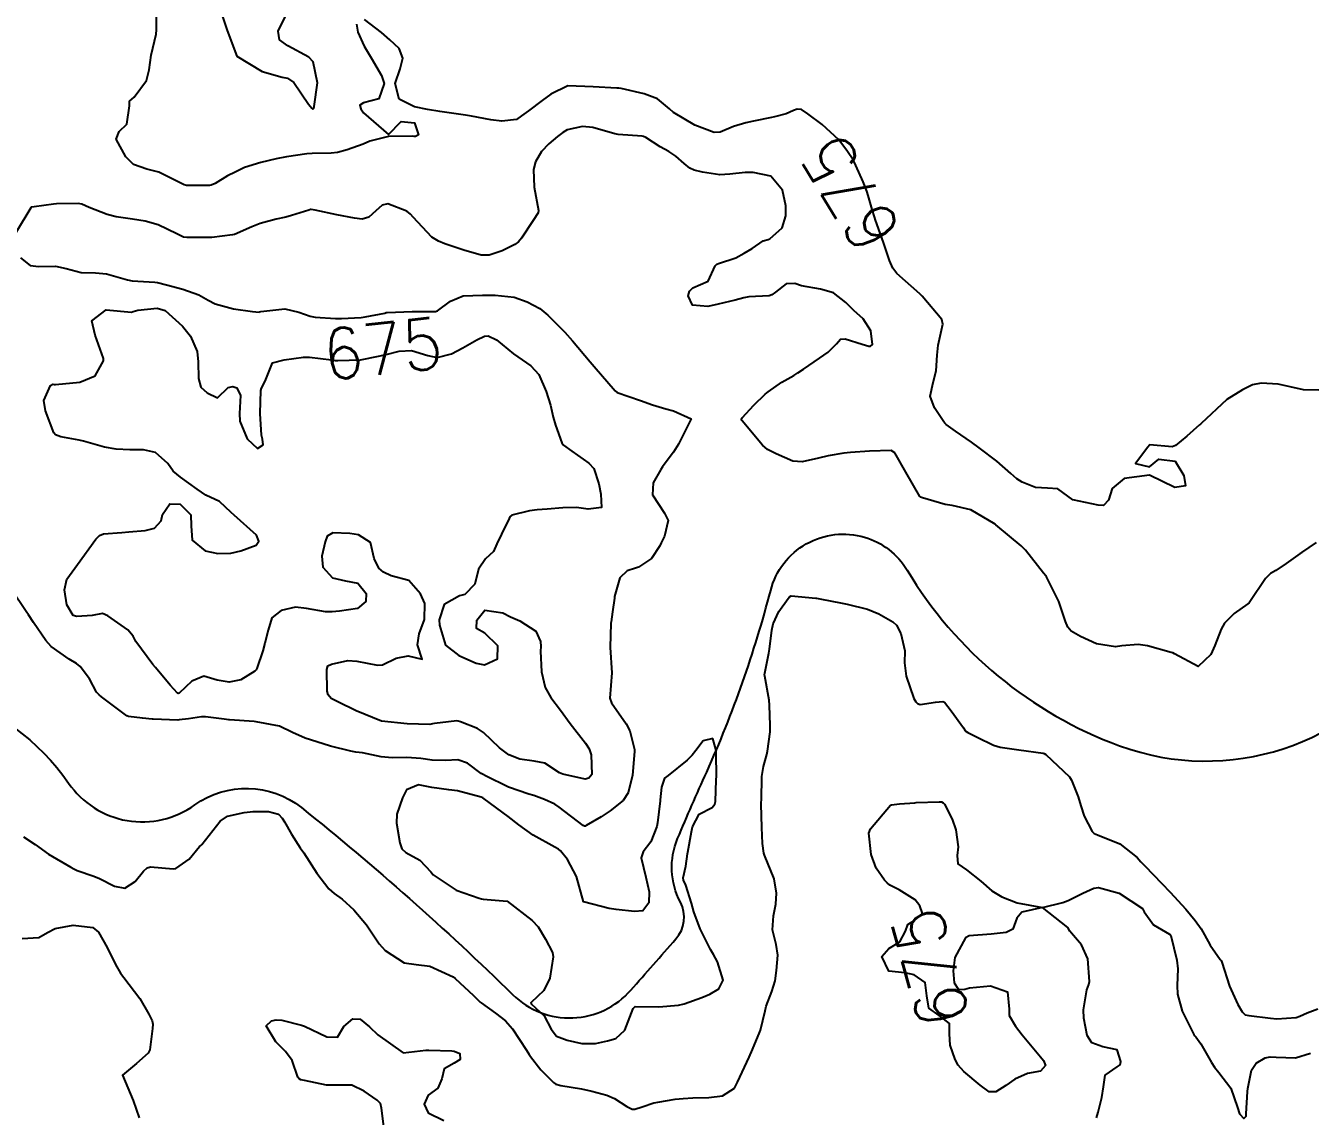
# Model space of a CAD drawing. Header units: metres. Extents: x 298520 to 308411, y 7433745 to 7450750.
# Drawn here: x 300715.1 to 300815.9, y 7444265.4 to 7444350.9 of the extents above; entities that cross this region are included whole.
import ezdxf
from ezdxf.enums import TextEntityAlignment as Align

# ---------------------------------------------------------------- set-up
doc = ezdxf.new("R2010")
doc.units = ezdxf.units.M
doc.header["$LTSCALE"] = 10
for name, color, linetype in [('Cotas', 45, 'Continuous'), ('Curvas de Nivel 1m', 11, 'Continuous'), ('Curvas de Nivel 5m', 15, 'Continuous'), ('Hidrografia', 140, 'Continuous')]:
    doc.layers.add(name, color=color, linetype=linetype)
doc.styles.add('Style-STANDARD', font='STANDARD.shx')

msp = doc.modelspace()

# ---------------------------------------------------------------- linework, layer by layer
at = {"layer": 'Curvas de Nivel 1m', "elevation": 674, "flags": 128}
for points in [[(300816.3, 7444310.39), (300815.17, 7444309.59), (300815.13, 7444309.56), (300815.07, 7444309.52), (300813.97, 7444308.73), (300813.15, 7444308.2), (300812.74, 7444307.95), (300812.33, 7444307.55), (300811.12, 7444305.73), (300811.05, 7444305.64), (300810.96, 7444305.57), (300809.88, 7444304.82), (300809.11, 7444304.07), (300808.87, 7444303.59), (300808.37, 7444302.31), (300808.05, 7444301.61), (300807.06, 7444300.66), (300805.19, 7444301.64), (300805.07, 7444301.72), (300804.94, 7444301.77), (300803.08, 7444302.29), (300802.36, 7444302.39), (300801.08, 7444302.29), (300800.56, 7444302.21), (300799.08, 7444302.44), (300797.83, 7444303), (300797.1, 7444303.43), (300796.84, 7444303.74), (300796.66, 7444304.19), (300796.12, 7444305.75), (300795.15, 7444307.69), (300795.11, 7444307.76), (300794.93, 7444307.98), (300793.5, 7444309.78), (300793.18, 7444310.11), (300792.26, 7444310.87), (300791.19, 7444311.76), (300791.12, 7444311.81), (300789.21, 7444312.95), (300787.77, 7444313.29), (300787.22, 7444313.36), (300785.42, 7444313.88), (300785.27, 7444313.93), (300785.22, 7444313.98), (300784.12, 7444315.89), (300783.27, 7444317.42), (300782.98, 7444317.61), (300781.27, 7444317.56), (300779.77, 7444317.44), (300779.26, 7444317.38), (300778.04, 7444317.18), (300777.26, 7444317.01), (300775.98, 7444316.71), (300775.25, 7444316.76), (300773.95, 7444317.33), (300773.27, 7444317.69), (300772.89, 7444318.02), (300771.29, 7444319.93), (300771.24, 7444319.99), (300771.23, 7444320.04), (300771.29, 7444320.16), (300772.19, 7444321.15), (300773.09, 7444322.02), (300773.21, 7444322.13), (300773.32, 7444322.21), (300774.39, 7444322.95), (300775.34, 7444323.49), (300775.65, 7444323.68), (300776.09, 7444323.99), (300777.35, 7444324.84), (300778.02, 7444325.3), (300778.68, 7444325.96), (300778.99, 7444326.33), (300779.37, 7444326.35), (300780.69, 7444325.93), (300781.21, 7444325.77), (300781.36, 7444325.79), (300781.52, 7444325.92), (300781.38, 7444326.98), (300780.77, 7444327.93), (300780.05, 7444328.59), (300779.41, 7444329.21), (300778.44, 7444329.96), (300777.42, 7444330.25), (300775.94, 7444330.52), (300775.42, 7444330.69), (300774.74, 7444330.68), (300773.89, 7444330.02), (300773.62, 7444329.81), (300773.41, 7444329.74), (300771.81, 7444329.64), (300771.41, 7444329.57), (300770.74, 7444329.38), (300769.4, 7444329.07), (300768.6, 7444328.88), (300767.4, 7444328.99), (300767.04, 7444329.73), (300767.15, 7444330.09), (300767.42, 7444330.36), (300768.63, 7444330.87), (300769.17, 7444332.07), (300769.29, 7444332.21), (300769.44, 7444332.27), (300770.78, 7444332.72), (300771.45, 7444333.07), (300772.06, 7444333.43), (300772.94, 7444334.03), (300773.33, 7444334.15), (300773.46, 7444334.2), (300774.43, 7444335.05), (300774.7, 7444336.01), (300774.72, 7444336.78), (300774.46, 7444338.01), (300773.52, 7444339.11), (300772.16, 7444339.4), (300771.52, 7444339.4), (300770.31, 7444339.27), (300769.52, 7444339.23), (300768.17, 7444339.44), (300767.53, 7444339.58), (300767.17, 7444339.74), (300766.73, 7444340.1), (300766.09, 7444340.67), (300765.54, 7444341.06), (300764.84, 7444341.41), (300763.74, 7444342.14), (300763.55, 7444342.23), (300763.45, 7444342.25), (300761.56, 7444342.37), (300761.29, 7444342.43), (300759.56, 7444342.94), (300758.75, 7444343.01), (300757.56, 7444342.74), (300757.22, 7444342.55), (300756.8, 7444342.22), (300756.13, 7444341.65), (300755.54, 7444341.05), (300755.07, 7444340.24), (300754.92, 7444339.63), (300754.96, 7444338.24), (300755.3, 7444336.42), (300755.28, 7444336.23), (300754.88, 7444335.64), (300753.97, 7444334.25), (300753.75, 7444333.96), (300753.46, 7444333.75), (300752.45, 7444333.26), (300751.44, 7444332.92), (300750.8, 7444332.93), (300749.45, 7444333.31), (300747.97, 7444333.81), (300747.46, 7444334.01), (300746.95, 7444334.34), (300745.48, 7444335.9), (300745.27, 7444336.14), (300744.99, 7444336.36), (300743.49, 7444336.95), (300743.04, 7444336.83), (300742.55, 7444336.39), (300741.99, 7444335.89), (300741.48, 7444335.74), (300740.88, 7444335.81), (300739.48, 7444336.08), (300737.8, 7444336.45), (300737.48, 7444336.51), (300737.43, 7444336.5), (300737.28, 7444336.45), (300735.93, 7444336.02), (300735.48, 7444335.9), (300734.74, 7444335.74), (300733.47, 7444335.41), (300732.83, 7444335.15), (300731.46, 7444334.55), (300731.44, 7444334.54), (300731.3, 7444334.52), (300729.68, 7444334.31), (300729.46, 7444334.3), (300727.72, 7444334.31), (300727.46, 7444334.34), (300726.94, 7444334.58), (300725.47, 7444335.3), (300724.46, 7444335.59), (300723.47, 7444335.75), (300722.18, 7444335.93), (300721.48, 7444336.1), (300720.06, 7444336.65), (300719.49, 7444336.91), (300719.19, 7444336.96), (300717.49, 7444336.94), (300717.25, 7444336.93), (300715.75, 7444336.71), (300715.52, 7444336.67), (300715.48, 7444336.63), (300714.34, 7444334.73)], [(300714.68, 7444332.72), (300715.43, 7444332.11), (300716.11, 7444332.03), (300717.43, 7444332.05), (300718.25, 7444331.86), (300719.43, 7444331.55), (300720.55, 7444331.52), (300721.43, 7444331.46), (300723.07, 7444330.98), (300723.42, 7444330.9), (300725.22, 7444330.79), (300725.42, 7444330.77), (300726.12, 7444330.58), (300727.41, 7444330.24), (300728.67, 7444329.82), (300729.4, 7444329.39), (300729.95, 7444329.09), (300731.39, 7444328.71), (300732.88, 7444328.51), (300733.39, 7444328.46), (300733.42, 7444328.47), (300733.53, 7444328.5), (300735.4, 7444328.7), (300736.51, 7444328.46), (300737.39, 7444328.14), (300737.78, 7444328.05), (300739.39, 7444327.95), (300739.85, 7444327.95), (300741.39, 7444328.03), (300741.71, 7444328.07), (300743.24, 7444328.38), (300743.36, 7444328.41), (300743.39, 7444328.41), (300743.43, 7444328.42), (300745.39, 7444328.51), (300747.24, 7444328.49), (300747.39, 7444328.54), (300748.41, 7444329.32), (300749.41, 7444329.74), (300750.91, 7444329.79), (300751.41, 7444329.79), (300751.9, 7444329.79), (300753.41, 7444329.62), (300754.43, 7444329.27), (300755.4, 7444328.73), (300756.05, 7444328.22), (300757.37, 7444326.88), (300757.97, 7444326.2), (300759.35, 7444324.56), (300759.52, 7444324.36), (300759.67, 7444324.19), (300761.31, 7444322.29), (300761.49, 7444322.16), (300763.31, 7444321.52), (300764.25, 7444321.18), (300765.3, 7444320.87), (300765.89, 7444320.7), (300767.29, 7444320.09), (300766.28, 7444318.1), (300765.9, 7444317.48), (300765.25, 7444316.61), (300765.04, 7444316.33), (300764.9, 7444316.12), (300764.29, 7444315.07), (300764.25, 7444314.13), (300765.2, 7444312.69), (300765.47, 7444312.12), (300765.18, 7444310.87), (300764.94, 7444310.36), (300764.83, 7444310.12), (300764.16, 7444309.13), (300763.16, 7444308.46), (300762.92, 7444308.37), (300762.27, 7444308.15), (300761.69, 7444307.61), (300761.28, 7444306.16), (300761.26, 7444306.02), (300761.11, 7444304.95), (300761, 7444304.16), (300760.99, 7444304.05), (300760.94, 7444302.16), (300761.05, 7444300.16), (300760.9, 7444298.17), (300761.03, 7444297.81), (300762.19, 7444296.15), (300762.46, 7444295.61), (300762.83, 7444294.14), (300762.84, 7444294), (300762.68, 7444292.14), (300762.34, 7444290.75), (300761.94, 7444290.15), (300760.92, 7444289.34), (300760.22, 7444288.88), (300759.04, 7444288.19), (300758.96, 7444288.14), (300758.91, 7444288.14), (300758.82, 7444288.19), (300756.93, 7444289.64), (300756.58, 7444289.86), (300755.78, 7444290.23), (300754.94, 7444290.53), (300754.54, 7444290.64), (300752.95, 7444291.2), (300751.16, 7444292.08), (300750.96, 7444292.19), (300750.81, 7444292.28), (300749.74, 7444293.07), (300748.97, 7444293.34), (300748, 7444293.3), (300746.97, 7444293.32), (300746.08, 7444293.45), (300744.97, 7444293.51), (300743.84, 7444293.5), (300742.97, 7444293.58), (300741.49, 7444293.88), (300740.98, 7444293.95), (300740.59, 7444294.02), (300738.98, 7444294.41), (300738.92, 7444294.43), (300736.99, 7444295.05), (300736.02, 7444295.49), (300735, 7444295.97), (300733.17, 7444296.33), (300733, 7444296.34), (300731.06, 7444296.48), (300731.01, 7444296.48), (300730.64, 7444296.53), (300729.18, 7444296.71), (300729.01, 7444296.72), (300728.87, 7444296.7), (300727.86, 7444296.56), (300727.12, 7444296.47), (300727.01, 7444296.46), (300725.08, 7444296.52), (300725.01, 7444296.52), (300724.23, 7444296.6), (300723.14, 7444296.75), (300723.01, 7444296.8), (300722.39, 7444297.25), (300721.03, 7444298.28), (300720.83, 7444298.44), (300720.63, 7444298.65), (300720.08, 7444299.69), (300719.36, 7444300.67), (300719.06, 7444300.9), (300718.5, 7444301.23), (300717.08, 7444302.22), (300716.65, 7444302.69), (300715.68, 7444304.12), (300715.29, 7444304.71), (300715.11, 7444304.98), (300713.93, 7444306.73)], [(300714.9, 7444287.31), (300715.83, 7444286.7), (300716.88, 7444285.93), (300718.61, 7444284.93), (300718.86, 7444284.79), (300719.12, 7444284.67), (300720.43, 7444284.22), (300720.86, 7444284.04), (300722.05, 7444283.43), (300722.85, 7444283.28), (300723.67, 7444283.8), (300724.31, 7444284.61), (300724.6, 7444284.87), (300724.87, 7444284.95), (300726.64, 7444284.8), (300726.87, 7444284.82), (300727.9, 7444285.54), (300728.72, 7444286.55), (300728.81, 7444286.63), (300728.89, 7444286.71), (300730.33, 7444288.53), (300730.92, 7444288.91), (300732.22, 7444289.2), (300732.92, 7444289.3), (300734.12, 7444289.29), (300734.92, 7444289.08), (300735.21, 7444288.77), (300735.39, 7444288.47), (300735.94, 7444287.5), (300736.62, 7444286.45), (300736.89, 7444286.05), (300737.91, 7444284.44), (300738.85, 7444283.22), (300739.27, 7444282.85), (300739.91, 7444282.41), (300740.83, 7444281.58), (300741.82, 7444280.39), (300742.8, 7444278.9), (300743.27, 7444278.38), (300744.78, 7444277.42), (300745.71, 7444277.28), (300746.78, 7444277.17), (300748.6, 7444276.31), (300748.77, 7444276.18), (300750.2, 7444274.85), (300750.74, 7444274.34), (300750.8, 7444274.29), (300751.93, 7444273.47), (300752.73, 7444272.86), (300753.26, 7444272.25), (300754.36, 7444270.58), (300754.58, 7444270.24), (300754.69, 7444270.06), (300755.49, 7444269.03), (300756.3, 7444268.22), (300756.49, 7444268.03), (300756.67, 7444267.9), (300757.07, 7444267.81), (300758.67, 7444267.54), (300759.49, 7444267.36), (300760.66, 7444267.04), (300761.27, 7444266.78), (300762.24, 7444266.15), (300762.65, 7444265.93), (300762.86, 7444265.93), (300763.45, 7444266.13), (300764.35, 7444266.43), (300764.66, 7444266.5), (300766.04, 7444266.72), (300766.66, 7444266.79), (300767.41, 7444266.84), (300768.66, 7444266.86), (300769.73, 7444266.99), (300770.67, 7444267.6), (300770.91, 7444268.05), (300771.09, 7444268.46), (300771.83, 7444270.03), (300772.1, 7444270.63), (300772.68, 7444272.02), (300772.72, 7444272.15), (300773.09, 7444273.66), (300773.18, 7444274.02), (300773.6, 7444275.17), (300773.86, 7444276.01), (300773.97, 7444276.81), (300774.09, 7444278.01), (300773.95, 7444278.86), (300773.66, 7444280.01), (300773.73, 7444281.11), (300773.92, 7444282.01), (300773.99, 7444282.87), (300773.8, 7444284.01), (300773.03, 7444285.87), (300772.98, 7444286.02), (300772.89, 7444286.79), (300772.83, 7444288.02), (300772.77, 7444289.86), (300772.78, 7444290.02), (300772.79, 7444290.17), (300772.84, 7444292.02), (300772.97, 7444292.82), (300773.23, 7444293.77), (300773.27, 7444294.02), (300773.48, 7444295.54), (300773.49, 7444296.02), (300773.43, 7444297.62), (300773.39, 7444298.02), (300773.05, 7444299.9), (300773.03, 7444300), (300773.03, 7444300.02), (300773.05, 7444300.14), (300773.37, 7444301.71), (300773.42, 7444302.02), (300773.6, 7444303.51), (300773.72, 7444304.01), (300774.17, 7444304.96), (300774.89, 7444306), (300774.99, 7444306.13), (300775.13, 7444306.19), (300777.07, 7444306.02), (300777.12, 7444306.01), (300777.38, 7444305.97), (300779.12, 7444305.63), (300779.52, 7444305.54), (300781.12, 7444305.16), (300782, 7444304.8), (300783.11, 7444304.17), (300783.4, 7444303.9), (300783.74, 7444303.25), (300784.04, 7444301.89), (300784.01, 7444300.94), (300784.14, 7444299.89), (300784.76, 7444298.16), (300784.91, 7444297.88), (300785.03, 7444297.75), (300785.24, 7444297.67), (300786.46, 7444297.86), (300787.03, 7444297.91), (300787.15, 7444297.85), (300787.68, 7444297.18), (300788.65, 7444295.84), (300788.79, 7444295.62), (300789, 7444295.47), (300789.71, 7444295.11), (300790.99, 7444294.48), (300791.52, 7444294.33), (300792.99, 7444294.12), (300794.89, 7444293.85), (300794.98, 7444293.83), (300795.1, 7444293.76), (300796.96, 7444292.01), (300797.13, 7444291.74), (300797.65, 7444290.44), (300797.85, 7444289.73), (300798.12, 7444288.92), (300798.73, 7444287.71), (300798.91, 7444287.55), (300799.16, 7444287.45), (300800.9, 7444286.76), (300802.27, 7444285.67), (300802.57, 7444285.35), (300802.88, 7444285.02), (300804.2, 7444283.65), (300804.85, 7444282.97), (300806.08, 7444281.63), (300806.82, 7444280.74), (300807.29, 7444280.09), (300807.56, 7444279.61), (300808.01, 7444278.8), (300808.79, 7444277.69), (300808.86, 7444277.59), (300808.9, 7444277.48), (300809.52, 7444275.58), (300810.17, 7444274.15), (300810.51, 7444273.57), (300810.74, 7444273.35), (300811.02, 7444273.28), (300812.74, 7444273.08), (300813.24, 7444273.03), (300814.74, 7444273.14), (300815.02, 7444273.24), (300815.61, 7444273.51), (300816.44, 7444273.81)]]:
    msp.add_lwpolyline(points, dxfattribs=at)
at = {"layer": 'Curvas de Nivel 1m', "elevation": 673, "flags": 128}
msp.add_lwpolyline([(300768.99, 7444295), (300768.23, 7444294.84), (300767.65, 7444294.08), (300767.36, 7444293.7), (300766.98, 7444293.32), (300765.47, 7444292.11), (300765.18, 7444291.89), (300764.95, 7444291.19), (300764.84, 7444290.21), (300764.84, 7444290.12), (300764.64, 7444288.4), (300764.58, 7444288.12), (300764.12, 7444286.9), (300763.51, 7444286.13), (300763.35, 7444285.66), (300763.74, 7444284.13), (300763.98, 7444283), (300763.97, 7444282.13), (300763.48, 7444281.49), (300762.83, 7444281.44), (300761.4, 7444281.6), (300760.84, 7444281.68), (300758.84, 7444282.19), (300758.28, 7444284.2), (300757.57, 7444285.51), (300757.02, 7444286.21), (300756.88, 7444286.33), (300756.6, 7444286.5), (300754.9, 7444287.42), (300753.77, 7444288.25), (300752.92, 7444288.89), (300751.05, 7444290.28), (300750.93, 7444290.35), (300750.81, 7444290.41), (300748.94, 7444290.91), (300748.28, 7444290.98), (300746.95, 7444291.16), (300745.9, 7444291.39), (300744.94, 7444290.98), (300744.73, 7444290.57), (300744.63, 7444290.36), (300744.19, 7444289.09), (300744.17, 7444288.37), (300744.43, 7444286.84), (300744.59, 7444286.36), (300744.89, 7444286.08), (300746, 7444285.47), (300746.87, 7444284.56), (300747.05, 7444284.33), (300748.85, 7444283.11), (300750.66, 7444282.48), (300750.84, 7444282.44), (300750.97, 7444282.42), (300752.84, 7444282.26), (300754.82, 7444280.75), (300755.27, 7444280.23), (300755.86, 7444279.28), (300756.4, 7444278.22), (300756.45, 7444277.88), (300756.19, 7444276.22), (300755.72, 7444275.26), (300754.74, 7444274.3), (300754.71, 7444274.27), (300754.72, 7444274.24), (300754.74, 7444274.21), (300755.76, 7444273.25), (300756.3, 7444272.22), (300756.71, 7444271.67), (300757.55, 7444271.36), (300758.71, 7444271.1), (300759.79, 7444271.09), (300760.71, 7444271.29), (300761.38, 7444271.49), (300762.07, 7444272.15), (300762.74, 7444273.84), (300762.89, 7444273.99), (300764.74, 7444273.97), (300766.28, 7444274.1), (300766.74, 7444274.21), (300768.12, 7444274.71), (300768.75, 7444274.96), (300769.45, 7444275.37), (300769.79, 7444276.06), (300769.35, 7444277.5), (300769.03, 7444278.07), (300768.8, 7444278.46), (300767.99, 7444280.08), (300767.5, 7444281.42), (300767.32, 7444282.09), (300766.86, 7444283.5), (300766.67, 7444283.9), (300766.66, 7444284.09), (300766.87, 7444285.01), (300767, 7444285.97), (300767.02, 7444286.09), (300767.32, 7444287.68), (300767.4, 7444288.09), (300767.91, 7444289.09), (300768.93, 7444289.59), (300769.14, 7444289.86), (300769.19, 7444290.07), (300769.25, 7444291.77), (300769.26, 7444292.07), (300769.25, 7444293.8), (300769.25, 7444294.07)], close=True, dxfattribs=at)
at = {"layer": 'Curvas de Nivel 5m', "elevation": 675, "flags": 128}
for points in [[(300741.03, 7444351.04), (300741.13, 7444350.41), (300741.64, 7444349.31), (300742.17, 7444348.39), (300743, 7444347), (300743.2, 7444346.38), (300742.79, 7444345.19), (300741.59, 7444344.87), (300741.3, 7444344.69), (300741.36, 7444344.4), (300741.58, 7444344.08), (300743.55, 7444342.38), (300744.54, 7444343.39), (300745.57, 7444343.29), (300745.9, 7444342.35), (300745.67, 7444342.23), (300745.55, 7444342.23), (300745.44, 7444342.24), (300743.55, 7444342.23), (300742.08, 7444341.86), (300741.55, 7444341.63), (300740.3, 7444341.17), (300739.54, 7444340.98), (300739.04, 7444340.93), (300737.54, 7444340.9), (300737.14, 7444340.86), (300735.53, 7444340.63), (300734.74, 7444340.48), (300733.53, 7444340.18), (300732.25, 7444339.79), (300731.52, 7444339.44), (300730.9, 7444339.15), (300729.95, 7444338.54), (300729.64, 7444338.41), (300729.51, 7444338.39), (300727.7, 7444338.38), (300727.51, 7444338.43), (300727.26, 7444338.57), (300725.52, 7444339.43), (300724.59, 7444339.67), (300723.53, 7444340.04), (300722.93, 7444340.63), (300722.17, 7444342.01), (300722.4, 7444342.63), (300723.01, 7444343.18), (300723.23, 7444344.62), (300723.21, 7444345), (300723.59, 7444345.31), (300724.56, 7444346.61), (300724.76, 7444347.46), (300724.92, 7444348.6), (300725.31, 7444350.25), (300725.34, 7444350.59), (300725.35, 7444352.27)], [(300730.49, 7444351.71), (300730.89, 7444350.53), (300731.63, 7444348.52), (300733.62, 7444347.33), (300735.21, 7444346.87), (300735.61, 7444346.8), (300736.12, 7444346.46), (300737.27, 7444344.77), (300737.52, 7444344.45), (300737.58, 7444344.39), (300737.64, 7444344.39), (300737.68, 7444344.45), (300737.72, 7444344.59), (300737.98, 7444346.44), (300737.63, 7444348.09), (300737.3, 7444348.45), (300735.64, 7444349.33), (300734.98, 7444349.81), (300734.89, 7444350.48), (300735.67, 7444352.09)], [(300816.51, 7444322.32), (300815.33, 7444322.36), (300814.28, 7444322.58), (300813.33, 7444322.79), (300812.01, 7444322.88), (300811.33, 7444322.75), (300810.54, 7444322.37), (300809.31, 7444321.59), (300807.29, 7444319.71), (300807.24, 7444319.67), (300807.16, 7444319.62), (300806.18, 7444318.73), (300805.27, 7444317.98), (300805.02, 7444317.89), (300803.27, 7444318.05), (300803.08, 7444317.84), (300802.96, 7444317.66), (300802.14, 7444316.57), (300803.25, 7444316.33), (300803.98, 7444316.92), (300805.25, 7444316.75), (300805.92, 7444315.63), (300806.05, 7444314.82), (300805.23, 7444314.69), (300803.24, 7444315.66), (300801.24, 7444315.4), (300800.32, 7444314.61), (300800.01, 7444313.7), (300799.63, 7444313.29), (300799.22, 7444313.31), (300797.22, 7444313.73), (300796.06, 7444314.58), (300795.23, 7444314.64), (300794.3, 7444314.7), (300793.24, 7444315.11), (300792.83, 7444315.38), (300792.36, 7444315.79), (300791.26, 7444316.75), (300789.87, 7444317.82), (300789.28, 7444318.24), (300788.02, 7444319.11), (300787.29, 7444319.65), (300787.19, 7444319.75), (300787.11, 7444319.85), (300786.38, 7444320.94), (300786.04, 7444321.87), (300786.27, 7444322.92), (300786.5, 7444323.86), (300786.57, 7444325.08), (300786.67, 7444325.86), (300787.02, 7444327.5), (300786.96, 7444327.86), (300785.41, 7444329.71), (300785.23, 7444329.88), (300783.43, 7444331.47), (300783.11, 7444331.9), (300782.85, 7444332.49), (300782.36, 7444333.91), (300781.74, 7444335.66), (300781.66, 7444335.92), (300781.49, 7444336.51), (300781.16, 7444337.59), (300781.06, 7444337.93), (300780.78, 7444338.66), (300780.21, 7444339.94), (300779.99, 7444340.39), (300779.54, 7444341.06), (300778.86, 7444341.96), (300777.57, 7444343.16), (300776.43, 7444343.99), (300775.94, 7444344.35), (300775.59, 7444344.38), (300775.31, 7444344.27), (300774.73, 7444344.01), (300773.83, 7444343.77), (300773.58, 7444343.72), (300772.17, 7444343.43), (300771.57, 7444343.3), (300770.61, 7444343.01), (300769.56, 7444342.57), (300769.1, 7444342.54), (300767.57, 7444343.11), (300765.9, 7444344.11), (300765.59, 7444344.39), (300764.64, 7444345.18), (300763.6, 7444345.56), (300761.78, 7444345.98), (300761.6, 7444346.01), (300761.46, 7444346.02), (300759.6, 7444346.11), (300757.6, 7444346.21), (300756.28, 7444345.54), (300755.59, 7444345.05), (300754.51, 7444344.25), (300753.98, 7444343.85), (300753.57, 7444343.57), (300752.43, 7444343.42), (300751.57, 7444343.54), (300750.06, 7444343.81), (300749.58, 7444343.9), (300747.74, 7444344.17), (300747.58, 7444344.19), (300746.61, 7444344.34), (300745.59, 7444344.56), (300744.38, 7444345.15), (300744.06, 7444346.37), (300744.45, 7444347.53), (300744.67, 7444348.36), (300744.39, 7444349.12), (300743.65, 7444349.81), (300742.98, 7444350.39), (300741.66, 7444351.4)], [(300799.08, 7444265.26), (300799.2, 7444265.7), (300799.51, 7444266.85), (300799.63, 7444267.7), (300799.76, 7444268.62), (300800.69, 7444269.25), (300800.95, 7444269.42), (300800.98, 7444269.69), (300800.71, 7444270.6), (300799.59, 7444270.82), (300798.71, 7444271.14), (300798.35, 7444271.72), (300798.09, 7444273.08), (300798.06, 7444273.72), (300798.33, 7444275.29), (300798.47, 7444275.71), (300798.52, 7444275.96), (300798.41, 7444277.72), (300797.9, 7444278.82), (300797.11, 7444279.74), (300796.98, 7444279.91), (300796.82, 7444280.19), (300794.84, 7444281.76), (300793.22, 7444281.4), (300792.83, 7444280.92), (300792.53, 7444280.07), (300791.99, 7444279.79), (300790.81, 7444279.66), (300789.1, 7444279.54), (300788.81, 7444279.39), (300787.97, 7444277.84), (300787.84, 7444276.78), (300787.91, 7444275.84), (300788.25, 7444275.33), (300788.76, 7444275.36), (300789.13, 7444275.46), (300790.76, 7444275.62), (300792.11, 7444275.14), (300792.23, 7444273.79), (300792.24, 7444273.29), (300792.73, 7444272.44), (300793.24, 7444271.77), (300794.7, 7444270.04), (300794.92, 7444269.76), (300795.09, 7444269.36), (300794.68, 7444268.93), (300793.66, 7444268.75), (300792.68, 7444268.3), (300791.96, 7444267.8), (300791.18, 7444267.29), (300790.67, 7444267.3), (300789.96, 7444267.82), (300788.68, 7444268.9), (300788.24, 7444269.39), (300787.99, 7444269.84), (300787.6, 7444270.96), (300787.56, 7444271.85), (300787.54, 7444272.66), (300786.74, 7444273.29), (300785.93, 7444273.87), (300785.78, 7444274.84), (300785.63, 7444275.87), (300784.77, 7444276.49), (300784.04, 7444276.63), (300782.78, 7444276.76), (300782.25, 7444277.91), (300782.8, 7444278.53), (300783.64, 7444279.06), (300784.1, 7444279.89), (300784.28, 7444280.42), (300784.83, 7444280.77), (300785.43, 7444281.28), (300785.22, 7444281.88), (300784.85, 7444282.37), (300783.6, 7444283.15), (300782.86, 7444283.5), (300782.65, 7444283.69), (300782.46, 7444283.91), (300781.79, 7444284.84), (300781.41, 7444285.92), (300781.23, 7444287.6), (300781.35, 7444287.92), (300782.93, 7444289.78), (300783.01, 7444289.82), (300783.62, 7444289.89), (300784.84, 7444289.98), (300784.93, 7444289.99), (300786.75, 7444290.05), (300786.93, 7444290.04), (300787.05, 7444289.98), (300787.15, 7444289.86), (300787.76, 7444288.69), (300788.04, 7444287.84), (300788.22, 7444286.51), (300788.16, 7444285.84), (300788.2, 7444285.17), (300788.87, 7444284.7), (300790.01, 7444283.82), (300790.86, 7444283.07), (300791.65, 7444282.6), (300792.85, 7444282.13), (300794.84, 7444281.76), (300796.43, 7444282.16), (300796.85, 7444282.3), (300798.01, 7444282.88), (300798.86, 7444283.27), (300799.23, 7444283.33), (300800.85, 7444282.89), (300802.68, 7444281.67), (300802.83, 7444281.41), (300803.56, 7444280.4), (300804.81, 7444279.68), (300804.86, 7444279.64), (300804.9, 7444279.55), (300805.39, 7444277.63), (300805.47, 7444276.95), (300805.42, 7444275.63), (300805.44, 7444274.95), (300805.79, 7444273.63), (300806.72, 7444271.81), (300806.8, 7444271.7), (300806.88, 7444271.62), (300807.26, 7444271.07), (300808.11, 7444269.6), (300808.33, 7444269.24), (300808.69, 7444268.82), (300809.62, 7444267.58), (300810.15, 7444266.08), (300810.31, 7444265.57), (300810.64, 7444265.2), (300810.81, 7444265.4), (300810.82, 7444265.57), (300810.92, 7444267.32), (300810.94, 7444267.57), (300811.24, 7444269.01), (300811.61, 7444269.56), (300812.3, 7444269.96), (300812.7, 7444270.04), (300813.18, 7444270.03), (300814.7, 7444269.96), (300815.88, 7444270.33)], [(300714.8, 7444279.33), (300716.1, 7444279.4), (300716.8, 7444279.8), (300717.39, 7444280.1), (300718.81, 7444280.38), (300720.34, 7444280.18), (300720.8, 7444279.82), (300721.48, 7444278.63), (300722.13, 7444277.28), (300722.51, 7444276.62), (300722.77, 7444276.28), (300724.03, 7444274.61), (300724.73, 7444273.4), (300724.99, 7444272.86), (300725.05, 7444272.6), (300725.03, 7444272.28), (300724.83, 7444270.6), (300724.69, 7444270.34), (300723.78, 7444269.52), (300722.67, 7444268.62), (300723.52, 7444266.61), (300723.97, 7444265.27)], [(300743.2, 7444264.37), (300743, 7444266.02), (300742.9, 7444266.38), (300742.66, 7444266.64), (300741.63, 7444267.36), (300740.67, 7444267.83), (300739.27, 7444267.82), (300738.67, 7444267.83), (300736.94, 7444268.18), (300736.67, 7444268.25), (300736.53, 7444268.31), (300736.42, 7444268.45), (300735.98, 7444269.75), (300735.47, 7444270.47), (300734.7, 7444271.23), (300733.94, 7444272.49), (300734.35, 7444272.86), (300734.73, 7444272.94), (300735.16, 7444272.91), (300736.72, 7444272.54), (300736.95, 7444272.45), (300738.71, 7444271.62), (300739.54, 7444271.59), (300740.03, 7444272.42), (300740.73, 7444273.02), (300741.32, 7444272.99), (300742.05, 7444272.39), (300742.71, 7444271.76), (300744.69, 7444270.36), (300746.46, 7444270.56), (300746.7, 7444270.57), (300748.5, 7444270.51), (300748.7, 7444270.49), (300749.13, 7444270.31), (300749.16, 7444269.84), (300748.69, 7444269.55), (300747.9, 7444269.1), (300747.72, 7444268.32), (300747.4, 7444267.59), (300746.66, 7444267.03), (300746.34, 7444266.33), (300746.64, 7444265.65), (300747.89, 7444265.06)]]:
    msp.add_lwpolyline(points, dxfattribs=at)
msp.add_lwpolyline([(300723.87, 7444328.61), (300725.39, 7444328.77), (300726.02, 7444328.58), (300727.37, 7444327.34), (300728, 7444326.56), (300728.54, 7444325.37), (300728.6, 7444324.56), (300728.64, 7444323.25), (300728.82, 7444322.56), (300729.32, 7444322.12), (300730.12, 7444321.73), (300730.95, 7444322.53), (300731.32, 7444322.61), (300731.64, 7444322.52), (300731.92, 7444321.91), (300731.86, 7444320.51), (300731.89, 7444319.91), (300732.44, 7444318.51), (300733.26, 7444317.75), (300733.71, 7444318.05), (300733.66, 7444318.49), (300733.58, 7444318.8), (300733.47, 7444320.5), (300733.52, 7444322.3), (300733.59, 7444322.5), (300733.87, 7444323.04), (300734.45, 7444324.48), (300735.35, 7444324.7), (300736.88, 7444324.92), (300737.35, 7444324.92), (300739.07, 7444324.7), (300739.35, 7444324.66), (300739.56, 7444324.65), (300741.35, 7444324.72), (300742.75, 7444324.99), (300743.35, 7444325.14), (300744.37, 7444325.38), (300745.35, 7444325.43), (300746.63, 7444325.06), (300747.35, 7444324.89), (300748.49, 7444325.18), (300749.36, 7444325.64), (300750.47, 7444326.29), (300751.08, 7444326.57), (300751.37, 7444326.58), (300752, 7444326.27), (300753.35, 7444325.18), (300754.71, 7444324.25), (300755.33, 7444323.57), (300755.9, 7444322.23), (300756.24, 7444321.16), (300756.47, 7444320.22), (300756.65, 7444319.58), (300757.14, 7444318.21), (300757.27, 7444318.02), (300757.93, 7444317.54), (300759.25, 7444316.61), (300759.66, 7444316.18), (300760.03, 7444314.98), (300760.19, 7444314.18), (300760.26, 7444313.12), (300759.2, 7444312.99), (300758.28, 7444313.12), (300757.21, 7444313.11), (300755.99, 7444313), (300755.21, 7444312.95), (300754.59, 7444312.87), (300753.21, 7444312.52), (300753.07, 7444312.4), (300753.01, 7444312.26), (300752.41, 7444311.04), (300752.03, 7444310.27), (300751.77, 7444309.67), (300751.16, 7444309.1), (300750.59, 7444308.29), (300750.32, 7444307.11), (300749.53, 7444306.3), (300749.12, 7444306.19), (300747.91, 7444305.53), (300747.52, 7444304.33), (300747.54, 7444303.89), (300748.02, 7444302.32), (300749.07, 7444301.52), (300750.43, 7444300.92), (300751.06, 7444300.8), (300752.08, 7444301.26), (300752.12, 7444302.27), (300751.09, 7444303.28), (300750.44, 7444303.63), (300750.47, 7444304.29), (300751.11, 7444305.09), (300752.52, 7444304.86), (300753.11, 7444304.55), (300753.83, 7444304.25), (300755.09, 7444303.44), (300755.47, 7444302.62), (300755.49, 7444302.23), (300755.46, 7444301.85), (300755.53, 7444300.23), (300755.83, 7444299.02), (300756.28, 7444298.22), (300757.02, 7444297.24), (300757.8, 7444296.2), (300758.99, 7444294.64), (300759.27, 7444294.19), (300759.44, 7444293.72), (300759.5, 7444292.18), (300759.26, 7444291.89), (300758.96, 7444291.82), (300757.22, 7444292.21), (300756.96, 7444292.32), (300755.81, 7444293.07), (300754.97, 7444293.23), (300753.83, 7444293.39), (300752.98, 7444293.74), (300752.25, 7444294.27), (300750.99, 7444295.47), (300750.51, 7444295.8), (300749.18, 7444296.31), (300749, 7444296.38), (300748.91, 7444296.41), (300748.26, 7444296.32), (300747.15, 7444296.18), (300747, 7444296.16), (300746.77, 7444296.11), (300745, 7444296.15), (300743, 7444296.38), (300741.01, 7444297.18), (300739.56, 7444297.89), (300739.03, 7444298.16), (300738.82, 7444298.43), (300738.74, 7444298.73), (300738.7, 7444300.43), (300738.78, 7444300.71), (300739.06, 7444300.84), (300740.34, 7444301.13), (300741.06, 7444301.09), (300742.68, 7444300.77), (300743.06, 7444300.78), (300744.13, 7444301.3), (300745.07, 7444301.49), (300746.18, 7444301.23), (300745.82, 7444302.35), (300745.95, 7444303.21), (300746.37, 7444304.34), (300746.39, 7444305.61), (300746.06, 7444306.35), (300745.14, 7444307.41), (300743.74, 7444307.77), (300743.15, 7444308.06), (300742.78, 7444308.38), (300742.41, 7444309.14), (300742.14, 7444310.39), (300741.18, 7444310.98), (300740.51, 7444311.08), (300739.18, 7444311.14), (300738.73, 7444310.88), (300738.58, 7444310.44), (300738.3, 7444309.3), (300738.39, 7444308.44), (300739.14, 7444307.62), (300740.18, 7444307.37), (300741.13, 7444307.19), (300741.79, 7444306.39), (300741.76, 7444305.75), (300741.11, 7444305.21), (300739.69, 7444305), (300739.11, 7444304.94), (300738.6, 7444304.94), (300737.11, 7444305.22), (300736.25, 7444305.32), (300735.11, 7444305.05), (300734.39, 7444304.48), (300734.11, 7444303.5), (300733.85, 7444302.49), (300733.67, 7444301.9), (300733.22, 7444300.5), (300733.15, 7444300.4), (300733.05, 7444300.3), (300731.95, 7444299.61), (300731.04, 7444299.43), (300730.09, 7444299.58), (300729.05, 7444299.89), (300728.11, 7444299.5), (300727.12, 7444298.57), (300727.05, 7444298.55), (300727.03, 7444298.55), (300726.98, 7444298.57), (300726.42, 7444299.2), (300725.25, 7444300.59), (300725.06, 7444300.81), (300723.71, 7444302.61), (300723.5, 7444303.03), (300723.09, 7444303.54), (300721.53, 7444304.64), (300721.1, 7444304.81), (300720.3, 7444304.65), (300719.1, 7444304.58), (300718.8, 7444304.67), (300718.3, 7444305.49), (300718.13, 7444306.68), (300718.3, 7444307.51), (300719.15, 7444308.67), (300720.59, 7444310.65), (300720.88, 7444310.94), (300721.18, 7444311.06), (300722.62, 7444311.18), (300723.18, 7444311.23), (300724.46, 7444311.32), (300725.19, 7444311.51), (300725.7, 7444312.08), (300725.81, 7444312.58), (300726.38, 7444313.41), (300727.21, 7444313.4), (300728.04, 7444312.56), (300728.07, 7444311.68), (300728.13, 7444310.56), (300729.16, 7444309.73), (300730.15, 7444309.52), (300731.16, 7444309.56), (300731.96, 7444309.72), (300733.17, 7444310.17), (300733.38, 7444310.5), (300733.18, 7444310.96), (300731.43, 7444312.52), (300731.21, 7444312.74), (300730.28, 7444313.6), (300729.22, 7444314.09), (300728.53, 7444314.56), (300727.23, 7444315.51), (300726.65, 7444315.98), (300726.23, 7444316.58), (300725.26, 7444317.45), (300724.32, 7444317.66), (300723.26, 7444317.65), (300722.18, 7444317.71), (300721.26, 7444317.86), (300719.61, 7444318.32), (300719.27, 7444318.4), (300717.83, 7444318.68), (300717.41, 7444318.82), (300717.28, 7444318.99), (300716.63, 7444320.7), (300716.49, 7444321.52), (300717.03, 7444322.69), (300717.21, 7444322.81), (300717.32, 7444322.78), (300717.41, 7444322.77), (300719.33, 7444322.95), (300720.53, 7444323.45), (300721.18, 7444324.64), (300721.17, 7444324.82), (300720.54, 7444326.65), (300720.27, 7444327.77), (300721.39, 7444328.64), (300723.39, 7444328.45), (300723.52, 7444328.49)], close=True, dxfattribs=at)
at = {"layer": 'Hidrografia'}
msp.add_lwpolyline([(300654.72, 7444351.47, 0.237599), (300655.48, 7444345.44, 0.101932), (300662.31, 7444338.74, 0.085042), (300670.91, 7444335.08, -0.262232), (300673.59, 7444332.6, 0.167765), (300679.58, 7444324.63, -0.069814), (300689.94, 7444315.29, -0.038097), (300693.46, 7444310.37, 0.185622), (300708.79, 7444298.52, -0.170165), (300718.44, 7444291.51, 0.419602), (300728.34, 7444289.8, -0.336376), (300736.71, 7444289.59, -0.02511), (300753.29, 7444274.92, 0.430278), (300762.55, 7444275.27, -0.001137), (300766.09, 7444279.29, 0.312117), (300766.44, 7444282.18, -0.224791), (300766.22, 7444287.16, -0.006111), (300768.5, 7444292.38, 0.0423), (300773.52, 7444306.63, -0.423427), (300780.88, 7444310.8, -0.188323), (300784.22, 7444308.22, 0.171426), (300800.89, 7444294.44, 0.345719), (300823.96, 7444301.95, -0.060477)], format="xyb", dxfattribs=at)

# ---------------------------------------------------------------- texts
at = {"layer": 'Cotas', "style": 'Style-STANDARD'}
for rotation, p in [(121.3124, (300779.79, 7444337.75, 675)), (6.4516, (300743.08, 7444325.58, 675)), (105.3251, (300786.05, 7444277.01, 675))]:
    msp.add_text('675', height=4, rotation=rotation, dxfattribs=at).set_placement(p, align=Align.MIDDLE_CENTER)

doc.saveas('drawing.dxf')
